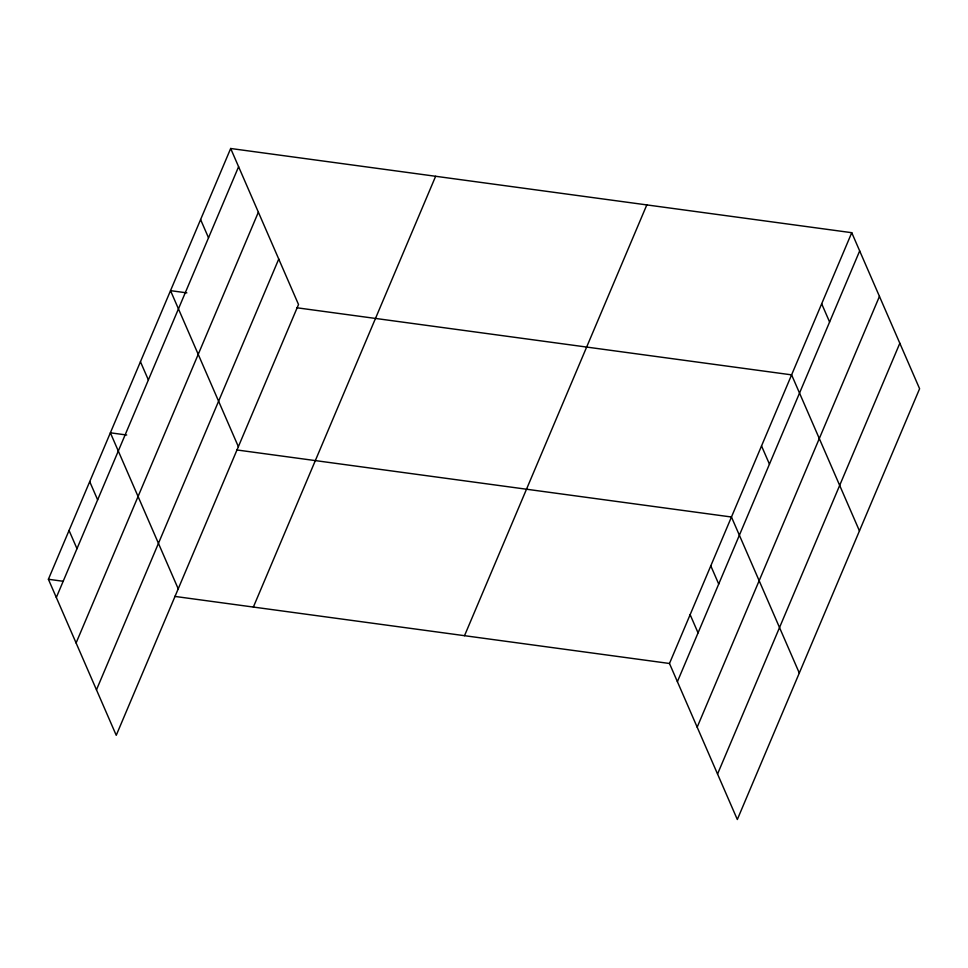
<?xml version="1.0" encoding="UTF-8"?>
<svg xmlns="http://www.w3.org/2000/svg" width="968" height="968" viewBox="0 0 968 968"><rect width="100%" height="100%" fill="white"/><g stroke="black" fill="none" stroke-linecap="round" stroke-linejoin="round"><path stroke-width="1.45" d="M230.674 148.491L298.519 304.521L116.245 735.305L48.4 579.275L230.674 148.491L851.755 232.695L919.6 388.725L737.326 819.509L669.481 663.479L851.755 232.695M56.325 597.486L238.6 166.714M76.097 642.97L258.371 212.186M96.473 689.821L278.748 259.049M253.362 607.057L435.636 176.285M464.519 635.686L646.805 204.913M677.394 681.69L859.681 250.918M697.178 727.174L879.452 296.389M717.542 774.025L899.829 343.253M186.86 292.868L170.525 290.654L238.37 446.684M296.765 307.763L791.606 374.858L859.451 530.887M126.711 435.019L110.376 432.805L178.221 588.834M236.615 449.926L731.457 517.009L799.302 673.038M48.4 579.275L63.247 581.284M174.639 596.385L669.481 663.479M821.675 303.783L829.6 321.993M761.526 445.933L769.451 464.144M710.79 565.832L718.716 584.043M690.136 614.656L698.061 632.866M200.606 219.579L208.519 237.789M140.445 361.729L148.37 379.94M89.722 481.628L97.635 499.839M69.055 530.452L76.98 548.662"/></g></svg>
